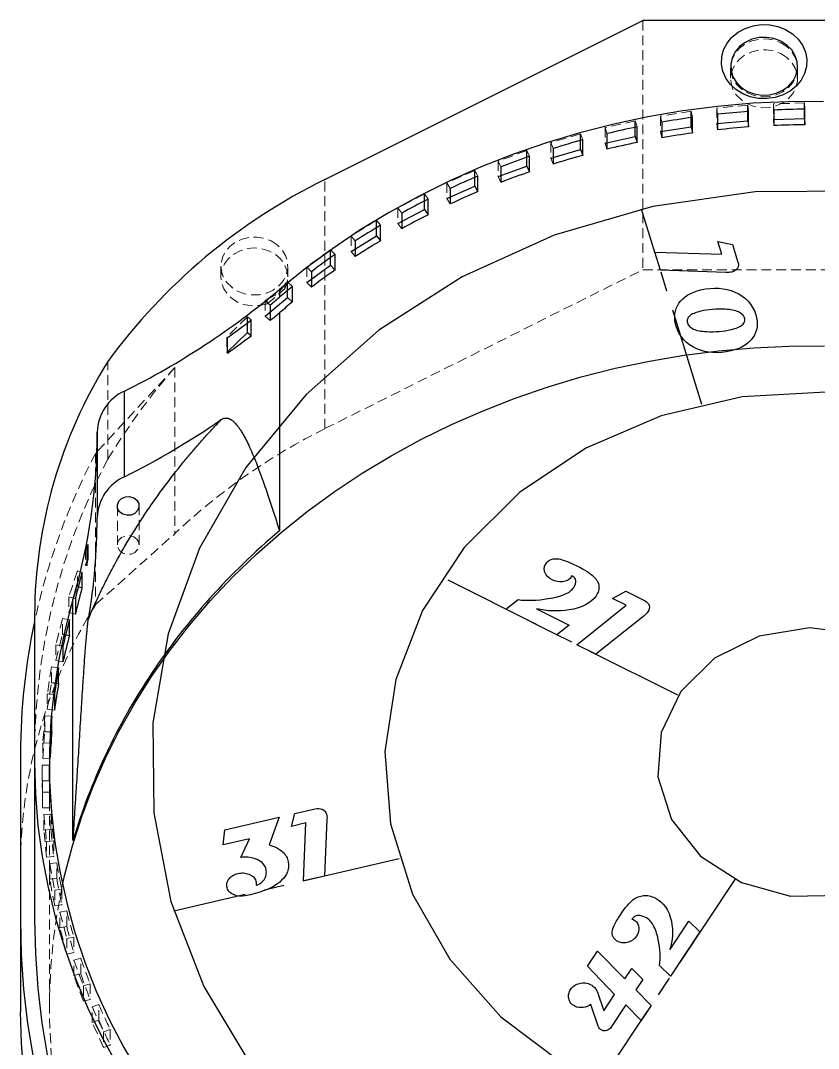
# Model space of a CAD drawing. Header units: millimetres. Extents: x -102 to 106, y -103 to 127.
# Drawn here: x -101.8 to 0.7, y -4.7 to 127.3 of the extents above; entities that cross this region are included whole.
import ezdxf

# ---------------------------------------------------------------- set-up
doc = ezdxf.new("R2010")
doc.units = ezdxf.units.MM
doc.linetypes.add('CENTERX2', pattern=[20.32, 12.7, -2.54, 2.54, -2.54])
doc.linetypes.add('HIDDEN', pattern=[1.905, 1.27, -0.635])

msp = doc.modelspace()

# ---------------------------------------------------------------- linework, layer by layer
at = {"color": 7, "linetype": 'Continuous', "lineweight": 25}
for p, q in [((-62.69, 106.91), (-21.84, 127.33)), ((9.34, 127.33), (-21.84, 127.33)), ((-8.36, 114.45), (-8.36, 116.45)), ((-1.05, 114.75), (-1.05, 116.75)), ((-15.62, 113.68), (-15.62, 115.68)), ((-15.46, 112.9), (-15.46, 114.9)), ((-12.24, 115.29), (-12.24, 113.29)), ((-8.26, 113.66), (-8.26, 115.66)), ((-5.02, 115.85), (-5.02, 113.85)), ((-1.02, 113.95), (-1.02, 115.95)), ((-22.8, 112.45), (-22.8, 114.45)), ((-22.57, 111.68), (-22.57, 113.68)), ((-19.56, 113.06), (-15.62, 113.68)), ((-19.4, 114.28), (-19.4, 112.28)), ((-15.62, 113.68), (-15.46, 112.9)), ((-12.34, 114.09), (-8.36, 114.45)), ((-8.36, 114.45), (-8.26, 113.66)), ((-5.05, 114.64), (-1.05, 114.75)), ((-1.05, 114.75), (-1.02, 113.95)), ((-29.86, 110.76), (-29.86, 112.76)), ((-26.67, 111.58), (-22.8, 112.45)), ((-26.44, 112.81), (-26.44, 110.81)), ((-22.8, 112.45), (-22.57, 111.68)), ((-29.56, 110.01), (-29.56, 112.01)), ((-36.75, 108.63), (-36.75, 110.63)), ((-36.39, 107.9), (-36.39, 109.9)), ((-33.64, 109.65), (-29.86, 110.76)), ((-33.35, 110.9), (-33.35, 108.9)), ((-29.86, 110.76), (-29.56, 110.01)), ((-40.43, 107.28), (-36.75, 108.63)), ((-40.07, 108.55), (-40.07, 106.55)), ((-36.75, 108.63), (-36.39, 107.9)), ((-43.44, 106.06), (-43.44, 108.06)), ((-43.02, 105.35), (-43.02, 107.35)), ((-47, 104.48), (-43.44, 106.06)), ((-46.58, 105.77), (-46.58, 103.77)), ((-43.44, 106.06), (-43.02, 105.35)), ((-49.89, 103.07), (-49.89, 105.07)), ((-49.41, 102.39), (-49.41, 104.39)), ((-53.3, 101.27), (-49.89, 103.07)), ((-49.89, 103.07), (-49.41, 102.39)), ((-56.07, 99.68), (-56.07, 101.68)), ((-52.82, 102.59), (-52.82, 100.59)), ((-55.53, 99.03), (-55.53, 101.03)), ((-59.32, 97.66), (-56.07, 99.68)), ((-56.07, 99.68), (-55.53, 99.03)), ((-61.95, 95.9), (-61.95, 97.9)), ((-58.79, 99.01), (-58.79, 97.01)), ((-61.36, 95.29), (-61.36, 97.29)), ((-65.01, 93.68), (-61.95, 95.9)), ((-64.42, 95.07), (-64.42, 93.07)), ((-61.95, 95.9), (-61.36, 95.29)), ((-67.48, 91.76), (-67.48, 93.76)), ((-68.52, 92.8), (-68.52, 91.8)), ((-66.84, 91.18), (-66.84, 93.18)), ((-70.35, 89.35), (-67.48, 91.76)), ((-67.48, 91.76), (-66.84, 91.18)), ((-69.73, 90.79), (-69.73, 88.79)), ((-68.52, 89.8), (-68.52, 61.8)), ((-72.65, 87.27), (-72.65, 89.27)), ((-72.15, 86.88), (-72.15, 88.88)), ((-75.31, 84.68), (-72.65, 87.27)), ((-72.65, 87.27), (-72.15, 86.88)), ((-75.23, 86.62), (-75.23, 84.62)), ((-88.45, 68.73), (-88.45, 79.73)), ((-91.96, 74.47), (-91.96, 63.47)), ((-93.29, 59.31), (-93.15, 60.05)), ((-93.15, 60.05), (-93.15, 58.05)), ((-93.29, 59.31), (-93.29, 57.31)), ((-93.45, 57.36), (-93.15, 58.05)), ((-93.29, 57.31), (-93.15, 58.05)), ((-93.88, 54.48), (-93.88, 56.48)), ((-94.49, 54.63), (-93.88, 54.48)), ((-95.06, 21.99), (-95.06, 52.99)), ((-94.74, 53.09), (-94.74, 51.09)), ((-100, 50.94), (-100, 11.9)), ((-95.52, 48.35), (-95.52, 50.35)), ((-96.42, 48.52), (-95.52, 48.35)), ((-96.35, 46.97), (-96.35, 44.97)), ((-96.91, 42.19), (-96.91, 44.19)), ((-97.82, 42.3), (-96.91, 42.19)), ((-97.45, 40.76), (-97.45, 38.76)), ((-97.77, 35.96), (-97.77, 37.96)), ((-98.69, 36.01), (-97.77, 35.96)), ((-98.02, 34.5), (-98.02, 32.5)), ((-101.8, 33.26), (-101.8, 0)), ((-98.1, 31.69), (-98.1, 31.5)), ((-98.1, 29.69), (-98.1, 31.69))]:
    msp.add_line(p, q, dxfattribs=at)
at = {"color": 7, "linetype": 'HIDDEN', "lineweight": 18}
for p, q in [((-21.84, 127.33), (-21.84, 95.33)), ((-10.55, 121.26), (-10.55, 119.86)), ((-1.95, 119.86), (-1.95, 121.26)), ((-8.36, 116.45), (-12.34, 116.09)), ((-8.36, 116.45), (-8.26, 115.66)), ((-1.05, 116.75), (-5.05, 116.64)), ((-5.05, 116.64), (-5.05, 114.64)), ((-5.05, 116.64), (-5.02, 115.85)), ((-1.05, 116.75), (-1.02, 115.95)), ((-15.62, 115.68), (-19.56, 115.06)), ((-19.56, 115.06), (-19.56, 113.06)), ((-19.56, 115.06), (-19.4, 114.28)), ((-15.62, 115.68), (-15.46, 114.9)), ((-12.34, 116.09), (-12.34, 114.09)), ((-12.34, 116.09), (-12.24, 115.29)), ((-22.8, 114.45), (-26.67, 113.58)), ((-26.67, 113.58), (-26.67, 111.58)), ((-26.67, 113.58), (-26.44, 112.81)), ((-22.8, 114.45), (-22.57, 113.68)), ((-12.34, 114.09), (-12.24, 113.29)), ((-5.05, 114.64), (-5.02, 113.85)), ((-29.86, 112.76), (-33.64, 111.65)), ((-29.86, 112.76), (-29.56, 112.01)), ((-19.56, 113.06), (-19.4, 112.28)), ((-33.64, 111.65), (-33.64, 109.65)), ((-33.64, 111.65), (-33.35, 110.9)), ((-26.67, 111.58), (-26.44, 110.81)), ((-36.75, 110.63), (-40.43, 109.28)), ((-36.75, 110.63), (-36.39, 109.9)), ((-33.64, 109.65), (-33.35, 108.9)), ((-40.43, 109.28), (-40.43, 107.28)), ((-40.43, 109.28), (-40.07, 108.55)), ((-43.44, 108.06), (-47, 106.48)), ((-43.44, 108.06), (-43.02, 107.35)), ((-40.43, 107.28), (-40.07, 106.55)), ((-62.69, 74.91), (-62.69, 106.91)), ((-47, 106.48), (-47, 104.48)), ((-47, 106.48), (-46.58, 105.77)), ((-49.89, 105.07), (-53.3, 103.27)), ((-49.89, 105.07), (-49.41, 104.39)), ((-47, 104.48), (-46.58, 103.77)), ((-53.3, 103.27), (-53.3, 101.27)), ((-53.3, 103.27), (-52.82, 102.59)), ((-56.07, 101.68), (-59.32, 99.66)), ((-56.07, 101.68), (-55.53, 101.03)), ((-53.3, 101.27), (-52.82, 100.59)), ((-59.32, 99.66), (-59.32, 97.66)), ((-59.32, 99.66), (-58.79, 99.01)), ((-61.95, 97.9), (-65.01, 95.68)), ((-61.95, 97.9), (-61.36, 97.29)), ((-59.32, 97.66), (-58.79, 97.01)), ((-76.05, 95.8), (-76.05, 94.4)), ((-67.45, 94.4), (-67.45, 95.8)), ((-65.01, 95.68), (-64.42, 95.07)), ((-65.01, 95.68), (-65.01, 93.68)), ((-62.69, 74.91), (-21.84, 95.33)), ((-21.84, 95.33), (9.34, 95.33)), ((-67.48, 93.76), (-67.83, 93.46)), ((-67.48, 93.76), (-66.84, 93.18)), ((-70.1, 90.96), (-67.83, 92.86)), ((-67.83, 92.86), (-67.83, 93.46)), ((-65.01, 93.68), (-64.42, 93.07)), ((-70.1, 91.56), (-70.35, 91.35)), ((-70.35, 91.35), (-69.73, 90.79)), ((-70.35, 91.35), (-70.35, 89.35)), ((-70.1, 91.56), (-70.1, 90.96)), ((-72.65, 89.27), (-75.31, 86.68)), ((-72.65, 89.27), (-72.15, 88.88)), ((-70.35, 89.35), (-69.73, 88.79)), ((-75.31, 86.68), (-75.31, 84.68)), ((-75.31, 86.68), (-75.23, 86.62)), ((-75.31, 84.68), (-75.23, 84.62)), ((-90.59, 70.98), (-90.59, 83.54)), ((-81.97, 82.76), (-92.15, 71.76)), ((-81.97, 82.76), (-81.97, 61.42)), ((-92.15, 71.76), (-92.15, 52.32)), ((-89.36, 64.98), (-89.36, 59.98)), ((-86.56, 59.98), (-86.56, 64.98)), ((-92.15, 52.32), (-81.97, 61.42)), ((-93.15, 60.05), (-93.45, 59.36)), ((-93.45, 59.36), (-93.29, 59.31)), ((-93.45, 59.36), (-93.45, 57.36)), ((-93.45, 57.36), (-93.29, 57.31)), ((-94.49, 56.63), (-95.61, 53.31)), ((-94.49, 54.63), (-94.49, 56.63)), ((-94.49, 56.63), (-93.88, 56.48)), ((-95.61, 51.31), (-94.49, 54.63)), ((-95.61, 53.31), (-94.74, 53.09)), ((-95.61, 53.31), (-95.61, 51.31)), ((-96.42, 50.52), (-97.25, 47.13)), ((-96.42, 48.52), (-96.42, 50.52)), ((-96.42, 50.52), (-95.52, 50.35)), ((-95.61, 51.31), (-94.74, 51.09)), ((-97.25, 45.13), (-96.42, 48.52)), ((-97.25, 47.13), (-96.35, 46.97)), ((-97.25, 47.13), (-97.25, 45.13)), ((-97.25, 45.13), (-96.35, 44.97)), ((-97.82, 44.3), (-98.36, 40.87)), ((-97.82, 42.3), (-97.82, 44.3)), ((-97.82, 44.3), (-96.91, 44.19)), ((-98.36, 38.87), (-97.82, 42.3)), ((-98.36, 40.87), (-97.45, 40.76)), ((-98.36, 40.87), (-98.36, 38.87)), ((-98.36, 38.87), (-97.45, 38.76)), ((-98.69, 38.01), (-98.94, 34.55)), ((-98.69, 36.01), (-98.69, 38.01)), ((-98.69, 38.01), (-97.77, 37.96)), ((-98.94, 32.55), (-98.69, 36.01)), ((-98.94, 34.55), (-98.02, 34.5)), ((-98.94, 34.55), (-98.94, 32.55)), ((-98.94, 32.55), (-98.02, 32.5)), ((-98.1, 32), (-98.1, 31)), ((-99.02, 31.68), (-98.1, 31.69)), ((-99.02, 31.68), (-98.97, 28.21)), ((-99.02, 29.68), (-99.02, 31.68)), ((-99.02, 29.68), (-98.1, 29.69)), ((-98.97, 26.21), (-99.02, 29.68)), ((-98.97, 28.21), (-98.05, 28.22)), ((-98.97, 28.21), (-98.97, 26.21)), ((-98.1, 29), (-98.1, 0.6)), ((-98.05, 28.22), (-98.05, 26.22)), ((-98.97, 26.21), (-98.05, 26.22)), ((-98.8, 25.34), (-97.89, 25.41)), ((-98.8, 25.34), (-98.46, 21.89)), ((-98.8, 23.34), (-98.8, 25.34)), ((-97.89, 23.41), (-97.89, 25.41)), ((-98.8, 23.34), (-97.89, 23.41)), ((-98.46, 19.89), (-98.8, 23.34)), ((-98.46, 21.89), (-97.54, 21.96)), ((-98.46, 21.89), (-98.46, 19.89)), ((-97.54, 21.96), (-97.54, 19.96)), ((-98.46, 19.89), (-97.54, 19.96)), ((-98.05, 19.04), (-97.14, 19.16)), ((-98.05, 19.04), (-97.41, 15.62)), ((-98.05, 17.04), (-98.05, 19.04)), ((-97.14, 17.16), (-97.14, 19.16)), ((-98.05, 17.04), (-97.14, 17.16)), ((-97.41, 13.62), (-98.05, 17.04)), ((-97.41, 15.62), (-96.51, 15.74)), ((-97.41, 15.62), (-97.41, 13.62)), ((-96.51, 15.74), (-96.51, 13.74)), ((-97.41, 13.62), (-96.51, 13.74)), ((-96.76, 12.8), (-95.87, 12.98)), ((-96.76, 12.8), (-95.84, 9.43)), ((-96.76, 10.8), (-96.76, 12.8)), ((-95.87, 10.98), (-95.87, 12.98)), ((-96.76, 10.8), (-95.87, 10.98)), ((-95.84, 7.43), (-96.76, 10.8)), ((-95.84, 9.43), (-94.94, 9.61)), ((-95.84, 9.43), (-95.84, 7.43)), ((-94.94, 9.61), (-94.94, 7.61)), ((-95.84, 7.43), (-94.94, 7.61)), ((-94.95, 6.66), (-94.07, 6.9)), ((-94.95, 6.66), (-93.73, 3.36)), ((-94.95, 4.66), (-94.95, 6.66)), ((-94.07, 4.9), (-94.07, 6.9)), ((-94.95, 4.66), (-94.07, 4.9)), ((-93.73, 1.36), (-94.95, 4.66)), ((-93.73, 3.36), (-92.86, 3.6)), ((-93.73, 3.36), (-93.73, 1.36)), ((-92.86, 3.6), (-92.86, 1.6)), ((-93.73, 1.36), (-92.86, 1.6)), ((-92.61, 0.65), (-91.76, 0.95)), ((-92.61, 0.65), (-91.12, -2.56)), ((-92.61, -1.35), (-92.61, 0.65)), ((-91.76, -1.05), (-91.76, 0.95)), ((-92.61, -1.35), (-91.76, -1.05)), ((-91.12, -4.56), (-92.61, -1.35)), ((-91.12, -2.56), (-90.27, -2.26)), ((-91.12, -2.56), (-91.12, -4.56)), ((-90.27, -2.26), (-90.27, -4.26)), ((-91.12, -4.56), (-90.27, -4.26))]:
    msp.add_line(p, q, dxfattribs=at)
at = {"color": 7, "linetype": 'CENTERX2'}
for p, q in [((-14.24, 78.01), (-22, 103.1)), ((-17.32, 40.66), (-47.63, 55.82)), ((-53.13, 19.67), (-82.1, 12.95)), ((-10, 17), (-27.5, -9.25))]:
    msp.add_line(p, q, dxfattribs=at)
at = {"color": 7, "linetype": 'Continuous', "lineweight": 25, "flags": 128}
for points in [[(-3.5, 126.18), (-2.62, 125.64), (-1.89, 124.96), (-1.32, 124.16), (-0.94, 123.29), (-0.76, 122.37), (-0.8, 121.44), (-1.04, 120.53), (-1.49, 119.68), (-2.11, 118.92), (-2.9, 118.28), (-3.82, 117.79), (-4.83, 117.46), (-5.89, 117.3), (-6.97, 117.34), (-8.02, 117.55), (-9, 117.93), (-9.88, 118.48), (-10.61, 119.16), (-11.18, 119.95), (-11.56, 120.82), (-11.74, 121.75), (-11.7, 122.68), (-11.46, 123.59), (-11.01, 124.44), (-10.39, 125.2), (-9.6, 125.84), (-8.68, 126.33), (-7.67, 126.66), (-6.61, 126.81), (-5.53, 126.78), (-4.48, 126.57), (-3.5, 126.18)], [(-4.1, 124.68), (-4.98, 125.02), (-5.93, 125.17), (-6.89, 125.14), (-7.82, 124.92), (-8.67, 124.53), (-9.4, 123.99), (-9.97, 123.32), (-10.36, 122.56), (-10.54, 121.74), (-10.5, 120.9), (-10.25, 120.1), (-9.8, 119.36), (-9.17, 118.73), (-8.4, 118.23), (-7.52, 117.9), (-6.57, 117.74), (-5.61, 117.78), (-4.68, 117.99), (-3.83, 118.38), (-3.1, 118.92), (-2.53, 119.6), (-2.14, 120.36), (-1.96, 121.18), (-2, 122.01), (-2.25, 122.82), (-2.7, 123.56), (-3.33, 124.19), (-4.1, 124.68)], [(1.38, 116.95), (-3.16, 116.91), (-7.7, 116.7), (-12.22, 116.3), (-16.71, 115.72), (-21.17, 114.96), (-25.58, 114.02), (-29.94, 112.9), (-34.23, 111.62), (-38.45, 110.16), (-42.59, 108.53), (-46.63, 106.74), (-50.58, 104.79), (-54.42, 102.69), (-58.14, 100.43), (-61.73, 98.03), (-65.2, 95.48), (-68.52, 92.8)], [(-96.41, 16.3), (-96.14, 17.49), (-95.14, 21.32), (-93.93, 25.11), (-92.52, 28.84), (-90.92, 32.51), (-89.12, 36.11), (-87.13, 39.64), (-84.96, 43.08), (-82.6, 46.43), (-80.07, 49.69), (-77.37, 52.84), (-74.5, 55.87), (-71.47, 58.8), (-68.29, 61.59), (-64.97, 64.26), (-61.5, 66.79), (-57.91, 69.18), (-54.19, 71.42), (-50.35, 73.51), (-46.41, 75.45), (-42.37, 77.22), (-38.24, 78.84), (-34.02, 80.28), (-29.74, 81.56), (-25.39, 82.66), (-20.99, 83.59), (-16.54, 84.34), (-12.06, 84.91), (-7.55, 85.31), (-3.02, 85.52), (1.51, 85.55)], [(-87.26, 66.03), (-86.85, 65.72), (-86.61, 65.3), (-86.58, 64.82), (-86.75, 64.38), (-87.11, 64.02), (-87.6, 63.81), (-88.15, 63.78), (-88.66, 63.93), (-89.07, 64.24), (-89.32, 64.67), (-89.35, 65.14), (-89.18, 65.59), (-88.82, 65.94), (-88.33, 66.15), (-87.78, 66.18), (-87.26, 66.03)], [(-95.06, 52.99), (-96.08, 49.16), (-96.89, 45.29), (-97.5, 41.39), (-97.9, 37.47), (-98.08, 33.54), (-98.06, 29.6), (-97.83, 25.67), (-97.38, 21.76), (-96.73, 17.86), (-95.87, 14), (-94.81, 10.18), (-93.54, 6.4), (-92.07, 2.67), (-90.4, -0.99), (-88.54, -4.58), (-86.49, -8.09)], [(-100, 32), (-99.89, 27.97), (-99.57, 23.95), (-99.03, 19.95), (-98.27, 15.97), (-97.3, 12.03), (-96.13, 8.13), (-94.74, 4.28), (-93.15, 0.49), (-91.35, -3.22), (-89.36, -6.87)], [(-100, 11.9), (-99.9, 7.44), (-99.59, 3), (-99.07, -1.41), (-98.35, -5.77)], [(-101.8, 11.78), (-101.7, 7.34), (-101.4, 2.91), (-100.89, -1.48), (-100.19, -5.83)], [(-101.38, -8.02), (-101.69, -4.01), (-101.8, 0)]]:
    msp.add_lwpolyline(points, dxfattribs=at)
at = {"color": 7, "linetype": 'HIDDEN', "lineweight": 18, "flags": 128}
for points in [[(-4.1, 124.48), (-3.33, 123.99), (-2.7, 123.36), (-2.25, 122.62), (-2, 121.81), (-1.96, 120.98), (-2.14, 120.16), (-2.53, 119.4), (-3.1, 118.72), (-3.83, 118.18), (-4.68, 117.79), (-5.61, 117.58), (-6.57, 117.54), (-7.52, 117.7), (-8.4, 118.03), (-9.17, 118.53), (-9.8, 119.16), (-10.25, 119.9), (-10.5, 120.7), (-10.54, 121.54), (-10.36, 122.36), (-9.97, 123.12), (-9.4, 123.79), (-8.67, 124.33), (-7.82, 124.72), (-6.89, 124.94), (-5.93, 124.97), (-4.98, 124.82), (-4.1, 124.48)], [(-4.1, 123.08), (-3.33, 122.59), (-2.7, 121.96), (-2.25, 121.22), (-2, 120.41), (-1.96, 119.58), (-2.14, 118.76), (-2.53, 118), (-3.1, 117.32), (-3.83, 116.78), (-4.68, 116.39), (-5.61, 116.18), (-6.57, 116.14), (-7.52, 116.3), (-8.4, 116.63), (-9.17, 117.13), (-9.8, 117.76), (-10.25, 118.5), (-10.5, 119.3), (-10.54, 120.14), (-10.36, 120.96), (-9.97, 121.72), (-9.4, 122.39), (-8.67, 122.93), (-7.82, 123.32), (-6.89, 123.54), (-5.93, 123.57), (-4.98, 123.42), (-4.1, 123.08)], [(-69.6, 99.02), (-68.82, 98.53), (-68.2, 97.9), (-67.75, 97.16), (-67.5, 96.35), (-67.46, 95.52), (-67.64, 94.7), (-68.02, 93.94), (-68.6, 93.27), (-69.33, 92.72), (-70.18, 92.33), (-71.11, 92.12), (-72.07, 92.09), (-73.02, 92.24), (-73.9, 92.57), (-74.67, 93.07), (-75.3, 93.7), (-75.75, 94.44), (-76, 95.24), (-76.04, 96.08), (-75.86, 96.9), (-75.47, 97.66), (-74.9, 98.33), (-74.17, 98.88), (-73.32, 99.27), (-72.39, 99.48), (-71.43, 99.51), (-70.48, 99.36), (-69.6, 99.02)], [(-70.1, 90.96), (-71.01, 90.73), (-71.96, 90.68), (-72.89, 90.81), (-73.78, 91.11), (-74.56, 91.58), (-75.2, 92.18), (-75.68, 92.89), (-75.97, 93.68), (-76.05, 94.5), (-75.92, 95.31), (-75.58, 96.08), (-75.06, 96.77), (-74.38, 97.34), (-73.57, 97.77), (-72.67, 98.04), (-71.73, 98.12), (-70.79, 98.03), (-69.89, 97.76), (-69.08, 97.32), (-68.41, 96.74), (-67.9, 96.05), (-67.57, 95.28), (-67.45, 94.46), (-67.54, 93.65), (-67.83, 92.86)], [(-87.26, 61.03), (-86.85, 60.72), (-86.61, 60.3), (-86.58, 59.82), (-86.75, 59.38), (-87.11, 59.02), (-87.6, 58.81), (-88.15, 58.78), (-88.66, 58.93), (-89.07, 59.24), (-89.32, 59.67), (-89.35, 60.14), (-89.18, 60.59), (-88.82, 60.94), (-88.33, 61.15), (-87.78, 61.18), (-87.26, 61.03)], [(96.41, 16.3), (96.7, 14.92), (97.36, 11.04), (97.81, 7.14), (98.05, 3.22), (98.09, -0.71), (97.91, -4.63), (97.53, -8.54), (96.94, -12.43), (96.14, -16.29), (95.14, -20.12), (93.93, -23.91), (92.52, -27.64), (90.92, -31.31), (89.12, -34.91), (87.13, -38.44), (84.96, -41.88), (82.6, -45.23), (80.07, -48.49), (77.37, -51.64), (74.5, -54.67), (71.47, -57.6), (68.29, -60.39), (64.97, -63.06), (61.5, -65.59), (57.91, -67.98), (54.19, -70.22), (50.35, -72.31), (46.41, -74.25), (42.37, -76.02), (38.24, -77.64), (34.02, -79.08), (29.74, -80.36), (25.39, -81.46), (20.99, -82.39), (16.54, -83.14), (12.06, -83.71), (7.55, -84.11), (3.02, -84.32), (-1.51, -84.35), (-6.04, -84.2), (-10.55, -83.86), (-15.05, -83.35), (-19.51, -82.66), (-23.93, -81.79), (-28.3, -80.75), (-32.6, -79.53), (-36.84, -78.14), (-41, -76.58), (-45.07, -74.86), (-49.05, -72.97), (-52.92, -70.93), (-56.68, -68.74), (-60.32, -66.4), (-63.83, -63.92), (-67.2, -61.3), (-70.43, -58.54), (-73.51, -55.66), (-76.43, -52.66), (-79.19, -49.55), (-81.78, -46.33), (-84.19, -43.01), (-86.43, -39.59), (-88.48, -36.09), (-90.34, -32.52), (-92.01, -28.87), (-93.48, -25.15), (-94.76, -21.39), (-95.83, -17.58), (-96.7, -13.72), (-97.36, -9.84), (-97.81, -5.94), (-98.05, -2.02), (-98.09, 1.91), (-97.91, 5.83), (-97.53, 9.74), (-96.94, 13.63), (-96.41, 16.3)]]:
    msp.add_lwpolyline(points, dxfattribs=at)
at = {"color": 7, "linetype": 'Continuous', "flags": 128}
for points in [[(72.86, -5.91), (78.81, 4.42), (82.82, 15.44), (84.79, 26.87), (84.68, 38.42), (82.48, 49.81), (78.24, 60.76), (72.08, 71.01), (64.15, 80.29), (54.64, 88.39), (43.78, 95.1), (31.84, 100.25), (19.12, 103.73), (5.93, 105.43), (-7.41, 105.33), (-20.56, 103.43), (-33.21, 99.76), (-45.04, 94.43), (-55.77, 87.56), (-65.11, 79.32), (-72.86, 69.91), (-78.81, 59.58), (-82.82, 48.56)], [(-11.16, 94.99), (-19.57, 95.26), (-19.57, 95.26), (-20.29, 97.59), (-20.29, 97.59), (-11.7, 97.32), (-11.7, 97.32), (-12.21, 98.96), (-12.21, 98.96), (-10.31, 98.57), (-10.31, 98.57), (-9.61, 96.31), (-9.61, 96.31), (-9.56, 96.09), (-9.56, 95.89), (-9.59, 95.69), (-9.67, 95.52), (-9.67, 95.52), (-9.8, 95.35), (-9.97, 95.21), (-10.17, 95.11), (-10.41, 95.03), (-10.41, 95.03), (-10.58, 95), (-10.76, 94.99), (-10.95, 94.98), (-11.16, 94.99)], [(-10.52, 84.89), (-11.12, 84.77), (-11.71, 84.7), (-12.28, 84.67), (-12.83, 84.68), (-13.37, 84.74), (-13.9, 84.84), (-14.41, 84.98), (-14.91, 85.17), (-14.91, 85.17), (-15.39, 85.41), (-15.83, 85.68), (-16.22, 85.99), (-16.57, 86.34), (-16.88, 86.72), (-17.15, 87.14), (-17.37, 87.6), (-17.55, 88.09), (-17.55, 88.09), (-17.66, 88.5), (-17.72, 88.89), (-17.74, 89.28), (-17.72, 89.65), (-17.65, 90.01), (-17.54, 90.35), (-17.39, 90.69), (-17.19, 91.01), (-16.95, 91.32), (-16.69, 91.6), (-16.38, 91.85), (-16.05, 92.08), (-15.68, 92.29), (-15.28, 92.46), (-14.84, 92.61), (-14.37, 92.74), (-14.37, 92.74), (-13.78, 92.86), (-13.19, 92.93), (-12.62, 92.96), (-12.07, 92.95), (-11.53, 92.89), (-11, 92.79), (-10.49, 92.64), (-9.99, 92.45), (-9.99, 92.45), (-9.5, 92.22), (-9.06, 91.94), (-8.65, 91.63), (-8.3, 91.29), (-7.99, 90.9), (-7.72, 90.49), (-7.5, 90.03), (-7.32, 89.54), (-7.32, 89.54), (-7.21, 89.13), (-7.15, 88.74), (-7.13, 88.36), (-7.15, 87.98), (-7.22, 87.62), (-7.34, 87.28), (-7.49, 86.94), (-7.69, 86.62), (-7.93, 86.31), (-8.2, 86.03), (-8.5, 85.78), (-8.84, 85.55), (-9.21, 85.35), (-9.61, 85.17), (-10.05, 85.02), (-10.52, 84.89)], [(-10.5, 87.64), (-10.25, 87.7), (-10.03, 87.77), (-9.82, 87.84), (-9.62, 87.91), (-9.45, 87.99), (-9.3, 88.07), (-9.16, 88.16), (-9.05, 88.25), (-8.95, 88.35), (-8.87, 88.45), (-8.81, 88.55), (-8.76, 88.66), (-8.74, 88.77), (-8.73, 88.89), (-8.74, 89.01), (-8.77, 89.13), (-8.77, 89.13), (-8.82, 89.26), (-8.88, 89.37), (-8.95, 89.48), (-9.05, 89.58), (-9.15, 89.67), (-9.27, 89.76), (-9.4, 89.84), (-9.55, 89.91), (-9.71, 89.98), (-9.89, 90.04), (-10.08, 90.09), (-10.29, 90.14), (-10.51, 90.17), (-10.74, 90.21), (-10.99, 90.23), (-11.26, 90.25), (-11.26, 90.25), (-11.67, 90.26), (-12.07, 90.27), (-12.47, 90.26), (-12.87, 90.23), (-13.25, 90.19), (-13.64, 90.14), (-14.02, 90.07), (-14.39, 89.99), (-14.39, 89.99), (-14.63, 89.93), (-14.86, 89.87), (-15.06, 89.8), (-15.25, 89.72), (-15.43, 89.64), (-15.58, 89.56), (-15.71, 89.48), (-15.83, 89.38), (-15.92, 89.29), (-16, 89.19), (-16.06, 89.08), (-16.11, 88.97), (-16.13, 88.86), (-16.14, 88.74), (-16.12, 88.62), (-16.09, 88.49), (-16.09, 88.49), (-16.05, 88.37), (-15.99, 88.25), (-15.91, 88.15), (-15.82, 88.05), (-15.72, 87.95), (-15.6, 87.87), (-15.47, 87.78), (-15.32, 87.71), (-15.16, 87.64), (-14.98, 87.58), (-14.79, 87.53), (-14.58, 87.49), (-14.36, 87.45), (-14.13, 87.42), (-13.88, 87.39), (-13.62, 87.38), (-13.62, 87.38), (-13.21, 87.36), (-12.81, 87.36), (-12.42, 87.37), (-12.03, 87.4), (-11.64, 87.44), (-11.25, 87.49), (-10.87, 87.56), (-10.5, 87.64)], [(29.15, -8.39), (37.69, -2.69), (44.78, 4.34), (50.15, 12.44), (53.59, 21.29), (54.97, 30.55), (54.25, 39.86), (51.43, 48.88), (46.64, 57.24), (40.06, 64.64), (31.94, 70.78), (22.59, 75.43), (12.37, 78.41), (1.68, 79.61), (-9.08, 78.98), (-19.49, 76.54), (-29.15, 72.39), (-37.69, 66.69), (-44.78, 59.66), (-50.15, 51.56), (-53.59, 42.71)], [(-27.83, 53.44), (-28.1, 53.1), (-28.41, 52.79), (-28.77, 52.52), (-29.18, 52.27), (-29.64, 52.06), (-30.14, 51.88), (-30.7, 51.74), (-31.3, 51.62), (-31.3, 51.62), (-31.83, 51.55), (-32.36, 51.51), (-32.88, 51.49), (-33.41, 51.5), (-33.94, 51.53), (-34.46, 51.59), (-34.99, 51.68), (-35.51, 51.78), (-35.51, 51.78), (-31.29, 49.67), (-31.29, 49.67), (-32.89, 48.44), (-32.89, 48.44), (-39.44, 51.72), (-39.44, 51.72), (-37.84, 52.95), (-37.84, 52.95), (-37.41, 52.9), (-36.96, 52.88), (-36.5, 52.87), (-36.03, 52.88), (-35.54, 52.9), (-35.03, 52.94), (-34.51, 53.01), (-33.98, 53.09), (-33.98, 53.09), (-33.66, 53.14), (-33.36, 53.2), (-33.07, 53.26), (-32.8, 53.33), (-32.55, 53.4), (-32.3, 53.48), (-32.08, 53.56), (-31.87, 53.65), (-31.67, 53.74), (-31.49, 53.83), (-31.32, 53.93), (-31.17, 54.04), (-31.04, 54.15), (-30.92, 54.26), (-30.81, 54.38), (-30.72, 54.5), (-30.72, 54.5), (-30.57, 54.75), (-30.47, 54.98), (-30.43, 55.19), (-30.43, 55.38), (-30.48, 55.56), (-30.58, 55.71), (-30.72, 55.85), (-30.92, 55.97), (-30.92, 55.97), (-31, 56.01), (-31, 56.01), (-31.05, 55.89), (-31.1, 55.8), (-31.1, 55.8), (-31.19, 55.68), (-31.29, 55.58), (-31.4, 55.5), (-31.52, 55.42), (-31.66, 55.36), (-31.81, 55.31), (-31.97, 55.27), (-32.15, 55.25), (-32.15, 55.25), (-32.49, 55.24), (-32.83, 55.28), (-33.17, 55.37), (-33.5, 55.5), (-33.5, 55.5), (-33.79, 55.68), (-34.04, 55.89), (-34.24, 56.13), (-34.39, 56.4), (-34.39, 56.4), (-34.45, 56.55), (-34.49, 56.7), (-34.51, 56.84), (-34.51, 56.98), (-34.49, 57.12), (-34.46, 57.26), (-34.4, 57.39), (-34.32, 57.52), (-34.32, 57.52), (-34.17, 57.71), (-34.01, 57.88), (-33.82, 58.01), (-33.62, 58.1), (-33.39, 58.17), (-33.15, 58.2), (-32.89, 58.21), (-32.61, 58.17), (-32.61, 58.17), (-32.41, 58.13), (-32.18, 58.07), (-31.93, 57.99), (-31.65, 57.89), (-31.35, 57.77), (-31.03, 57.63), (-30.69, 57.47), (-30.32, 57.29), (-30.32, 57.29), (-29.94, 57.1), (-29.59, 56.91), (-29.27, 56.73), (-28.98, 56.55), (-28.72, 56.38), (-28.5, 56.21), (-28.3, 56.05), (-28.13, 55.89), (-28.13, 55.89), (-27.99, 55.75), (-27.87, 55.6), (-27.77, 55.46), (-27.68, 55.31), (-27.6, 55.16), (-27.55, 55.01), (-27.5, 54.86), (-27.48, 54.7), (-27.47, 54.55), (-27.47, 54.4), (-27.49, 54.24), (-27.53, 54.08), (-27.58, 53.93), (-27.65, 53.77), (-27.73, 53.61), (-27.83, 53.44)], [(-21.68, 50.87), (-27.86, 45.93), (-27.86, 45.93), (-30.31, 47.16), (-30.31, 47.16), (-23.97, 52.23), (-23.97, 52.23), (-25.72, 53.1), (-25.72, 53.1), (-24.03, 54.02), (-24.03, 54.02), (-21.64, 52.82), (-21.64, 52.82), (-21.42, 52.69), (-21.25, 52.55), (-21.12, 52.39), (-21.03, 52.21), (-21.03, 52.21), (-20.99, 52.01), (-21, 51.8), (-21.06, 51.59), (-21.17, 51.38), (-21.17, 51.38), (-21.27, 51.25), (-21.39, 51.13), (-21.53, 51), (-21.68, 50.87)], [(-19.49, 35.9), (-19.89, 30.21), (-18.14, 24.71), (-14.43, 20), (-9.15, 16.6), (-2.87, 14.86), (3.71, 14.98), (9.89, 16.94), (15, 20.54), (18.48, 25.38), (19.96, 30.93), (19.28, 36.61), (16.51, 41.78), (11.95, 45.89), (6.09, 48.5), (-0.42, 49.32), (-6.89, 48.26), (-12.61, 45.44), (-16.97, 41.16), (-19.49, 35.9)], [(-82.82, 48.56), (-84.79, 37.13), (-84.68, 25.58), (-82.48, 14.19), (-78.24, 3.24), (-72.08, -7.01)], [(-53.59, 42.71), (-54.97, 33.45), (-54.25, 24.14), (-51.43, 15.12), (-46.64, 6.76), (-40.06, -0.64), (-31.94, -6.78)], [(-62.43, 24.73), (-62.74, 17.44), (-62.74, 17.44), (-65.43, 16.82), (-65.43, 16.82), (-65.12, 24.26), (-65.12, 24.26), (-67, 23.82), (-67, 23.82), (-66.56, 25.46), (-66.56, 25.46), (-63.95, 26.07), (-63.95, 26.07), (-63.69, 26.11), (-63.46, 26.12), (-63.24, 26.09), (-63.03, 26.02), (-63.03, 26.02), (-62.84, 25.9), (-62.68, 25.76), (-62.56, 25.59), (-62.47, 25.38), (-62.47, 25.38), (-62.44, 25.23), (-62.42, 25.08), (-62.41, 24.91), (-62.43, 24.73)], [(-68.56, 25), (-69.87, 21.44), (-69.87, 21.44), (-69.49, 21.34), (-69.12, 21.2), (-68.76, 21.01), (-68.41, 20.79), (-68.41, 20.79), (-68.24, 20.66), (-68.08, 20.52), (-67.94, 20.38), (-67.82, 20.23), (-67.71, 20.09), (-67.62, 19.93), (-67.55, 19.78), (-67.49, 19.62), (-67.49, 19.62), (-67.41, 19.28), (-67.36, 18.95), (-67.37, 18.62), (-67.41, 18.31), (-67.5, 18), (-67.63, 17.7), (-67.81, 17.41), (-68.03, 17.13), (-68.03, 17.13), (-68.25, 16.9), (-68.49, 16.68), (-68.75, 16.47), (-69.05, 16.27), (-69.37, 16.08), (-69.72, 15.9), (-70.09, 15.73), (-70.49, 15.57), (-70.49, 15.57), (-71.03, 15.38), (-71.63, 15.2), (-72.27, 15.04), (-72.96, 14.9), (-72.96, 14.9), (-73.33, 14.85), (-73.69, 14.86), (-74.03, 14.92), (-74.37, 15.03), (-74.37, 15.03), (-74.53, 15.11), (-74.68, 15.19), (-74.82, 15.29), (-74.94, 15.4), (-75.04, 15.51), (-75.13, 15.64), (-75.2, 15.78), (-75.25, 15.93), (-75.25, 15.93), (-75.29, 16.08), (-75.31, 16.23), (-75.3, 16.38), (-75.28, 16.53), (-75.24, 16.67), (-75.18, 16.81), (-75.1, 16.95), (-75, 17.09), (-75, 17.09), (-74.89, 17.22), (-74.77, 17.33), (-74.64, 17.43), (-74.5, 17.52), (-74.35, 17.6), (-74.19, 17.67), (-74.03, 17.73), (-73.85, 17.78), (-73.85, 17.78), (-73.67, 17.81), (-73.49, 17.83), (-73.31, 17.84), (-73.13, 17.84), (-72.96, 17.82), (-72.79, 17.79), (-72.62, 17.74), (-72.45, 17.69), (-72.45, 17.69), (-72.29, 17.61), (-72.13, 17.53), (-72, 17.43), (-71.88, 17.33), (-71.78, 17.21), (-71.69, 17.09), (-71.62, 16.95), (-71.56, 16.8), (-71.56, 16.8), (-71.53, 16.66), (-71.51, 16.53), (-71.51, 16.39), (-71.53, 16.26), (-71.53, 16.26), (-71.34, 16.32), (-71.17, 16.39), (-71.01, 16.48), (-70.86, 16.58), (-70.73, 16.7), (-70.61, 16.82), (-70.5, 16.97), (-70.41, 17.12), (-70.41, 17.12), (-70.34, 17.28), (-70.28, 17.44), (-70.24, 17.6), (-70.22, 17.77), (-70.21, 17.94), (-70.22, 18.11), (-70.25, 18.28), (-70.3, 18.46), (-70.3, 18.46), (-70.38, 18.66), (-70.48, 18.85), (-70.61, 19.02), (-70.77, 19.18), (-70.95, 19.32), (-71.16, 19.45), (-71.39, 19.56), (-71.66, 19.66), (-71.66, 19.66), (-71.89, 19.73), (-72.12, 19.79), (-72.35, 19.83), (-72.58, 19.86), (-72.81, 19.87), (-73.04, 19.87), (-73.26, 19.86), (-73.49, 19.83), (-73.49, 19.83), (-72.4, 22.22), (-72.4, 22.22), (-75.77, 21.44), (-75.77, 21.44), (-75.56, 23.38), (-75.56, 23.38), (-68.56, 25)], [(-20.27, 14.63), (-19.87, 14.41), (-19.52, 14.14), (-19.2, 13.82), (-18.92, 13.47), (-18.67, 13.07), (-18.47, 12.64), (-18.3, 12.16), (-18.17, 11.63), (-18.17, 11.63), (-18.09, 11.18), (-18.04, 10.72), (-18.02, 10.26), (-18.02, 9.81), (-18.06, 9.35), (-18.13, 8.89), (-18.23, 8.44), (-18.35, 7.98), (-18.35, 7.98), (-15.91, 11.64), (-15.91, 11.64), (-14.49, 10.26), (-14.49, 10.26), (-18.28, 4.58), (-18.28, 4.58), (-19.69, 5.97), (-19.69, 5.97), (-19.64, 6.34), (-19.61, 6.73), (-19.6, 7.13), (-19.61, 7.54), (-19.64, 7.97), (-19.69, 8.4), (-19.76, 8.85), (-19.85, 9.31), (-19.85, 9.31), (-19.92, 9.59), (-19.98, 9.85), (-20.06, 10.1), (-20.14, 10.33), (-20.22, 10.55), (-20.31, 10.76), (-20.41, 10.96), (-20.51, 11.14), (-20.61, 11.31), (-20.72, 11.47), (-20.83, 11.61), (-20.95, 11.74), (-21.08, 11.86), (-21.21, 11.97), (-21.35, 12.06), (-21.49, 12.14), (-21.49, 12.14), (-21.77, 12.26), (-22.04, 12.35), (-22.28, 12.39), (-22.51, 12.39), (-22.71, 12.35), (-22.89, 12.26), (-23.05, 12.13), (-23.19, 11.96), (-23.19, 11.96), (-23.24, 11.89), (-23.24, 11.89), (-23.09, 11.85), (-22.99, 11.8), (-22.99, 11.8), (-22.85, 11.73), (-22.74, 11.64), (-22.64, 11.55), (-22.55, 11.44), (-22.48, 11.32), (-22.42, 11.19), (-22.38, 11.05), (-22.35, 10.9), (-22.35, 10.9), (-22.34, 10.6), (-22.39, 10.31), (-22.49, 10.02), (-22.65, 9.73), (-22.65, 9.73), (-22.85, 9.47), (-23.09, 9.26), (-23.37, 9.09), (-23.69, 8.95), (-23.69, 8.95), (-23.86, 8.9), (-24.03, 8.87), (-24.19, 8.85), (-24.36, 8.85), (-24.52, 8.87), (-24.67, 8.9), (-24.83, 8.95), (-24.98, 9.01), (-24.98, 9.01), (-25.2, 9.14), (-25.39, 9.29), (-25.54, 9.45), (-25.65, 9.63), (-25.72, 9.82), (-25.76, 10.03), (-25.77, 10.25), (-25.73, 10.5), (-25.73, 10.5), (-25.68, 10.67), (-25.61, 10.87), (-25.52, 11.09), (-25.41, 11.33), (-25.27, 11.59), (-25.11, 11.87), (-24.92, 12.16), (-24.71, 12.48), (-24.71, 12.48), (-24.49, 12.81), (-24.27, 13.11), (-24.06, 13.39), (-23.85, 13.64), (-23.65, 13.87), (-23.46, 14.06), (-23.28, 14.23), (-23.1, 14.38), (-23.1, 14.38), (-22.93, 14.5), (-22.76, 14.6), (-22.59, 14.69), (-22.42, 14.77), (-22.25, 14.83), (-22.07, 14.88), (-21.9, 14.92), (-21.73, 14.94), (-21.55, 14.95), (-21.37, 14.95), (-21.19, 14.93), (-21.01, 14.9), (-20.83, 14.85), (-20.64, 14.79), (-20.45, 14.72), (-20.27, 14.63)], [(-23.23, 5.58), (-21.84, 4.16), (-21.84, 4.16), (-22.73, 2.82), (-22.73, 2.82), (-20.78, 0.83), (-20.78, 0.83), (-22.06, -1.09), (-22.06, -1.09), (-24.02, 0.89), (-24.02, 0.89), (-25.87, -1.89), (-25.87, -1.89), (-26.01, -2.08), (-26.15, -2.22), (-26.3, -2.33), (-26.45, -2.41), (-26.61, -2.45), (-26.78, -2.45), (-26.94, -2.42), (-27.12, -2.35), (-27.12, -2.35), (-27.27, -2.26), (-27.39, -2.14), (-27.49, -2.01), (-27.57, -1.85), (-27.57, -1.85), (-28.52, 0.96), (-28.52, 0.96), (-28.74, 0.8), (-28.98, 0.68), (-29.24, 0.6), (-29.51, 0.55), (-29.79, 0.54), (-30.06, 0.56), (-30.31, 0.62), (-30.56, 0.73), (-30.56, 0.73), (-30.72, 0.81), (-30.86, 0.91), (-30.98, 1.02), (-31.09, 1.13), (-31.18, 1.26), (-31.25, 1.4), (-31.31, 1.55), (-31.36, 1.71), (-31.36, 1.71), (-31.38, 1.86), (-31.39, 2.01), (-31.39, 2.17), (-31.36, 2.31), (-31.32, 2.46), (-31.27, 2.61), (-31.2, 2.75), (-31.11, 2.89), (-31.11, 2.89), (-31.01, 3.03), (-30.89, 3.16), (-30.77, 3.27), (-30.63, 3.38), (-30.48, 3.47), (-30.32, 3.55), (-30.15, 3.61), (-29.97, 3.66), (-29.79, 3.7), (-29.6, 3.72), (-29.42, 3.72), (-29.24, 3.71), (-29.06, 3.68), (-28.88, 3.64), (-28.7, 3.57), (-28.53, 3.49), (-28.53, 3.49), (-28.39, 3.41), (-28.26, 3.32), (-28.13, 3.22), (-28.02, 3.11), (-27.92, 2.98), (-27.82, 2.84), (-27.73, 2.68), (-27.66, 2.52), (-27.66, 2.52), (-26.85, 0.14), (-26.85, 0.14), (-25.46, 2.24), (-25.46, 2.24), (-28.96, 5.88), (-28.96, 5.88), (-27.68, 7.8), (-27.68, 7.8), (-24.13, 4.23), (-24.13, 4.23), (-23.23, 5.58)]]:
    msp.add_lwpolyline(points, dxfattribs=at)
at = {"color": 7, "linetype": 'Continuous', "lineweight": 25}
for centre, radius, start, end in [((-0.14, 4.01), 111.93, 97.8678, 99.9073), ((-0.03, 3.15), 112.81, 94.1864, 96.2154), ((0, 2.72), 113.23, 90.5165, 92.5403), ((-0.38, 5.29), 110.63, 101.5706, 103.626), ((-0.03, 1.15), 112.81, 94.1864, 96.2154), ((0, 0.72), 113.23, 90.5165, 92.5403), ((-0.14, 2.01), 111.93, 97.8678, 99.9073), ((-0.81, 6.94), 108.93, 105.3045, 107.3812), ((-0.38, 3.29), 110.63, 101.5706, 103.626), ((-1.45, 8.89), 106.88, 109.0791, 111.1824), ((-0.81, 4.94), 108.93, 105.3045, 107.3812), ((-2.34, 11.07), 104.53, 112.9039, 115.0386), ((-1.45, 6.89), 106.88, 109.0791, 111.1824), ((-29.26, 38.65), 76, 116.0915, 143.7955), ((-3.47, 13.4), 101.93, 116.7875, 118.9583), ((-2.34, 9.07), 104.53, 112.9039, 115.0386), ((-3.47, 11.4), 101.93, 116.7875, 118.9583), ((-4.85, 15.81), 99.16, 120.7384, 122.9496), ((-4.85, 13.81), 99.16, 120.7384, 122.9496), ((-6.46, 18.21), 96.27, 124.764, 127.0192), ((-6.46, 16.21), 96.27, 124.764, 127.0192), ((-132.93, 169.31), 100.01, 296.4061, 310.0909), ((-8.06, 20.26), 93.67, 128.8731, 130.2064), ((-130.07, 164.61), 95.34, 309.261, 310.207), ((-8.06, 18.26), 93.67, 128.8731, 130.2064), ((-130.07, 162.61), 95.34, 309.261, 310.207), ((-131.6, 166.57), 97.83, 305.1895, 307.4284), ((-131.6, 164.57), 97.83, 305.1895, 307.4284), ((-37.96, 50.69), 62.04, 148.0223, 179.7696), ((-85.98, 74.29), 5.98, 114.3914, 178.2285), ((-133.93, 160.03), 102, 296.4778, 304.6056), ((-167.64, 74.44), 75.69, 343.5425, 0.0285), ((-85.98, 63.29), 5.98, 114.3914, 178.2285), ((-167.21, 63.4), 75.25, 350.0981, 0.0545), ((-168.67, 73.68), 76.74, 344.4372, 347.0495), ((-168.67, 71.68), 76.74, 344.4372, 347.0495), ((-22.95, 30.75), 75.17, 164.8802, 167.5397), ((-21.14, 33.19), 80.66, 167.8727, 179.9539), ((-22.95, 28.75), 75.17, 164.8802, 167.5397), ((-23.85, 30.93), 74.25, 169.7115, 172.393), ((-23.85, 28.93), 74.25, 169.7115, 172.393), ((-24.38, 30.99), 73.72, 174.5791, 177.2735), ((-24.38, 28.99), 73.72, 174.5791, 177.2735)]:
    msp.add_arc(centre, radius, start, end, dxfattribs=at)
at = {"color": 7, "linetype": 'HIDDEN', "lineweight": 18}
for centre, radius, start, end in [((-71.41, 95.43), 4.08, 288.7836, 331.2604), ((-16.57, 25.91), 86.66, 138.9994, 148.6609), ((-27.57, 4.14), 79, 116.3918, 133.522), ((-17.3, 32.34), 84.59, 152.2233, 167.8566), ((-18.91, 33.06), 81.09, 152.116, 179.7757), ((-38.27, 18.66), 63.53, 147.9971, 179.7467), ((-24.52, 31), 73.58, 179.6107, 182.1639), ((-24.52, 29), 73.58, 179.4663, 182.1639), ((-24.25, 31.02), 73.85, 184.3553, 187.0464), ((-24.25, 29.02), 73.85, 184.3553, 187.0464), ((-23.59, 31.11), 74.52, 189.2286, 191.9037), ((-23.59, 29.11), 74.52, 189.2286, 191.9037), ((-22.57, 31.35), 75.57, 194.0692, 196.7194), ((-22.57, 29.35), 75.57, 194.0692, 196.7194), ((-21.22, 31.79), 76.98, 198.8613, 201.4789), ((-21.22, 29.79), 76.98, 198.8613, 201.4789), ((-19.59, 32.47), 78.75, 203.5914, 206.1698), ((-19.59, 30.47), 78.75, 203.5914, 206.1698)]:
    msp.add_arc(centre, radius, start, end, dxfattribs=at)
at = {"color": 7, "linetype": 'Continuous', "lineweight": 25}
for points, knots in [([(-93.08, 50.46), (-92.97, 50.72), (-92.75, 51.24), (-92.41, 52.01), (-92.06, 52.78), (-91.7, 53.54), (-91.34, 54.3), (-90.96, 55.06), (-90.58, 55.82), (-90.19, 56.57), (-89.32, 58.2), (-87.92, 60.67), (-85.85, 63.92), (-83.62, 67.1), (-81.72, 69.58), (-80.22, 71.39), (-79.2, 72.59), (-78.16, 73.77), (-77.1, 74.93), (-76.37, 75.7), (-76, 76.08)], [0, 0, 0, 0, 0.027785, 0.055562, 0.083335, 0.111105, 0.138875, 0.166648, 0.194426, 0.222213, 0.25001, 0.374984, 0.500001, 0.624995, 0.749992, 0.800017, 0.850015, 0.900002, 0.949992, 1, 1, 1, 1]), ([(-76, 76.08), (-75.98, 76.09), (-75.94, 76.12), (-75.87, 76.16), (-75.81, 76.19), (-75.74, 76.22), (-75.67, 76.24), (-75.61, 76.26), (-75.54, 76.27), (-75.47, 76.27), (-75.41, 76.28), (-75.34, 76.28), (-75.27, 76.27), (-75.2, 76.26), (-75.13, 76.24), (-75.06, 76.22), (-74.99, 76.19), (-74.92, 76.16), (-74.85, 76.12), (-74.78, 76.08), (-74.67, 76.01), (-74.52, 75.9), (-74.35, 75.74), (-74.16, 75.56), (-73.95, 75.31), (-73.71, 74.99), (-73.45, 74.59), (-73.18, 74.14), (-72.85, 73.53), (-72.46, 72.74), (-72.04, 71.8), (-71.63, 70.82), (-71.14, 69.57), (-70.54, 67.9), (-69.85, 65.89), (-69.17, 63.82), (-68.74, 62.47), (-68.52, 61.8)], [0, 0, 0, 0, 0.001962, 0.003972, 0.006059, 0.00825, 0.010568, 0.013032, 0.015659, 0.018461, 0.02145, 0.024635, 0.028024, 0.031622, 0.035435, 0.039467, 0.043722, 0.048203, 0.052913, 0.057854, 0.063028, 0.07652, 0.091421, 0.107749, 0.125512, 0.152424, 0.18221, 0.214882, 0.250451, 0.309312, 0.375287, 0.434957, 0.500187, 0.614791, 0.750011, 0.874925, 1, 1, 1, 1]), ([(-68.52, 61.8), (-71.73, 59.09), (-74.72, 56.19), (-80.21, 50.06), (-82.72, 46.84), (-87.2, 40.12), (-89.17, 36.63), (-92.55, 29.44), (-93.95, 25.75), (-95.06, 21.99)], [0, 0, 0, 0, 0.25, 0.25, 0.5, 0.5, 0.75, 0.75, 1, 1, 1, 1]), ([(-95.06, 21.99), (-95.01, 22.73), (-94.91, 24.2), (-94.77, 26.41), (-94.6, 29), (-94.41, 31.98), (-94.2, 35.36), (-94.02, 38.26), (-93.87, 40.6), (-93.75, 42.43), (-93.63, 44.22), (-93.52, 45.82), (-93.42, 47.08), (-93.35, 47.95), (-93.29, 48.64), (-93.24, 49.13), (-93.2, 49.51), (-93.17, 49.78), (-93.15, 50), (-93.12, 50.17), (-93.1, 50.33), (-93.09, 50.42), (-93.08, 50.46)], [0, 0, 0, 0, 0.08301, 0.166042, 0.249097, 0.374001, 0.499024, 0.624111, 0.690227, 0.749173, 0.817545, 0.874334, 0.908442, 0.936913, 0.953971, 0.968329, 0.97679, 0.98407, 0.988649, 0.992751, 0.996486, 1, 1, 1, 1])]:
    msp.add_open_spline(points, degree=3, knots=knots, dxfattribs=at)

doc.saveas('drawing.dxf')
